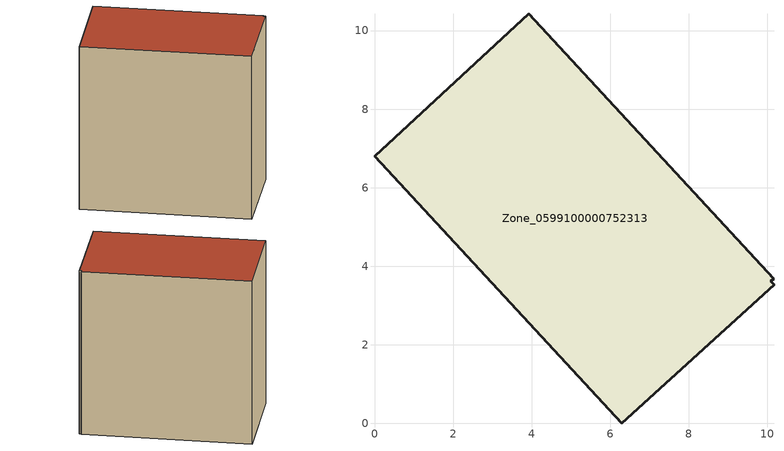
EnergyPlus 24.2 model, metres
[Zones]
Zone_0599100000752313
 floor ground (C_G): 0,6.8 3.93,10.43 10.16,3.69 10.09,3.62 10.17,3.54 6.29,0 z0
 wall outside (C_F): 3.93,10.43 0,6.8 6.29,0 10.17,3.54 10.09,3.62 10.16,3.69 3.93,10.43 z0:9.5
 roof outside (C_R): 0,6.8 6.29,0 10.17,3.54 10.09,3.62 10.16,3.69 3.93,10.43 z9.5
[BUILDING]
Pand.0599100000752313: North Axis=0; Terrain=City; Loads Convergence Tolerance Value=0.04; Temperature Convergence Tolerance Value=0.4; Solar Distribution=FullExterior; Maximum Number of Warmup Days=25; Minimum Number of Warmup Days=1
[Site:Location]
Rotterdam.The.Hague.AP_ZH_NLD Design_Conditions: Latitude=51.96; Longitude=4.45; Time Zone=1; Elevation=-4.5
[SITE:GROUNDTEMPERATURE:BUILDINGSURFACE]
18, 18, 18, 18, 18, 18, 18, 18, 18, 18, 18, 18
[MATERIAL] Thermal Absorptance=0.9; Solar Absorptance=0.7; Visible Absorptance=0.7
Name | Roughness | Thickness | Conductivity | Density | Specific Heat
G.TI.2006-2014 | MediumSmooth | 0.15 | 0.06 | 540 | 1210
F.TI.2006-2014 | Rough | 0.3 | 0.12 | 1920 | 840
R.TI.2006-2014 | MediumRough | 0.2 | 0.08 | 1500 | 1000
[CONSTRUCTION]
C_G: G.TI.2006-2014
C_F: F.TI.2006-2014
C_R: R.TI.2006-2014
[ZONE]
Zone_0599100000752313: Type=1; Multiplier=1; Ceiling Height=Autocalculate; Volume=Autocalculate; Floor Area=autocalculate; Part of Total Floor Area=Yes
[ZONEINFILTRATION:DESIGNFLOWRATE]
Infil_Zone_0599100000752313: Zone or ZoneList or Space or SpaceList=Zone_0599100000752313; Schedule=AlwaysOn; Design Flow Rate Calculation Method=Flow/Area; Flow Rate per Floor Area=0.0015; Constant Term Coefficient=1; Temperature Term Coefficient=0; Velocity Term Coefficient=0; Velocity Squared Term Coefficient=0
[HVACTEMPLATE:ZONE:IDEALLOADSAIRSYSTEM]
Zone_0599100000752313: Maximum Heating Supply Air Temperature=50; Minimum Cooling Supply Air Temperature=13; Maximum Heating Supply Air Humidity Ratio=0.0156; Minimum Cooling Supply Air Humidity Ratio=0.0077; Heating Limit=NoLimit; Cooling Limit=NoLimit; Dehumidification Control Type=ConstantSensibleHeatRatio; Cooling Sensible Heat Ratio=0.7; Dehumidification Setpoint=60; Humidification Control Type=None; Humidification Setpoint=30; Outdoor Air Method=None; Outdoor Air Flow Rate per Person=0.00944; Outdoor Air Flow Rate per Zone Floor Area=0; Outdoor Air Flow Rate per Zone=0; Demand Controlled Ventilation Type=None; Outdoor Air Economizer Type=NoEconomizer; Heat Recovery Type=None; Sensible Heat Recovery Effectiveness=0.7; Latent Heat Recovery Effectiveness=0.65
[ZONECONTROL:THERMOSTAT]
ThermostatControl_Zone_0599100000752313: Zone or ZoneList=Zone_0599100000752313; Control Type Schedule=DualSetpointControlType; Control 1=Thermostat_Zone_0599100000752313; Temperature Difference Between Cutout And Setpoint=0
[THERMOSTATSETPOINT:DUALSETPOINT]
Thermostat_Zone_0599100000752313: Heating Setpoint Temperature Schedule=HeatingSetpoint_Zone_0599100000752313; Cooling Setpoint Temperature Schedule=CoolingSetpoint_Zone_0599100000752313
[SCHEDULE:COMPACT]
HeatingSetpoint_Zone_0599100000752313: Through: 12/31, For: AllDays, Until: 24:00, 21
CoolingSetpoint_Zone_0599100000752313: Through: 12/31, For: AllDays, Until: 24:00, 24
DualSetpointControlType: Through: 12/31, For: AllDays, Until: 24:00, 4
AlwaysOn: Through: 12/31, For: AllDays, Until: 24:00, 1
